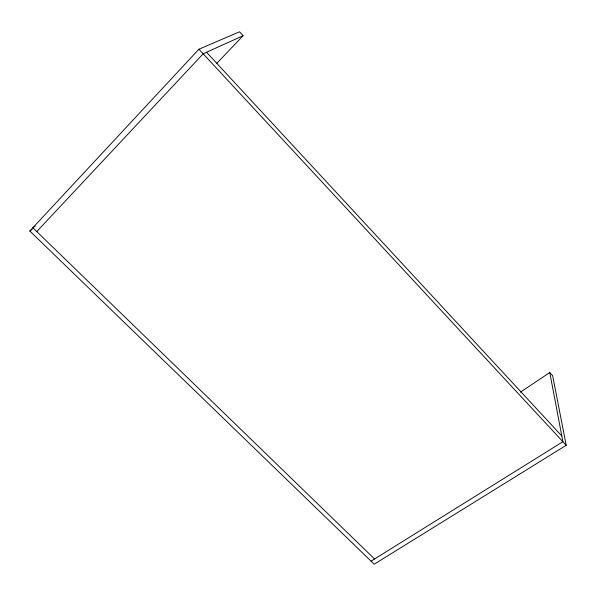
<?xml version="1.0" encoding="UTF-8"?>
<svg xmlns="http://www.w3.org/2000/svg" width="596" height="596" viewBox="0 0 596 596"><rect width="100%" height="100%" fill="white"/><g stroke="black" fill="none" stroke-linecap="round" stroke-linejoin="round"><path stroke-width="0.89" d="M520.412 392.146L549.78 372.537L552.656 375.696L566.2 445.287L374.228 564.196L29.8 231.032L198.915 49.222L239.54 31.804L243.094 35.708L216.825 63.318M36.758 231.576L203.161 53.796L243.094 35.708M29.8 231.032L32.11 229.46M35.127 226.219L32.832 227.769L374.571 558.981M371.077 561.149L562.892 441.718L549.78 372.537M206.536 52.269L561.797 435.959M198.915 49.222L566.2 445.287"/></g></svg>
